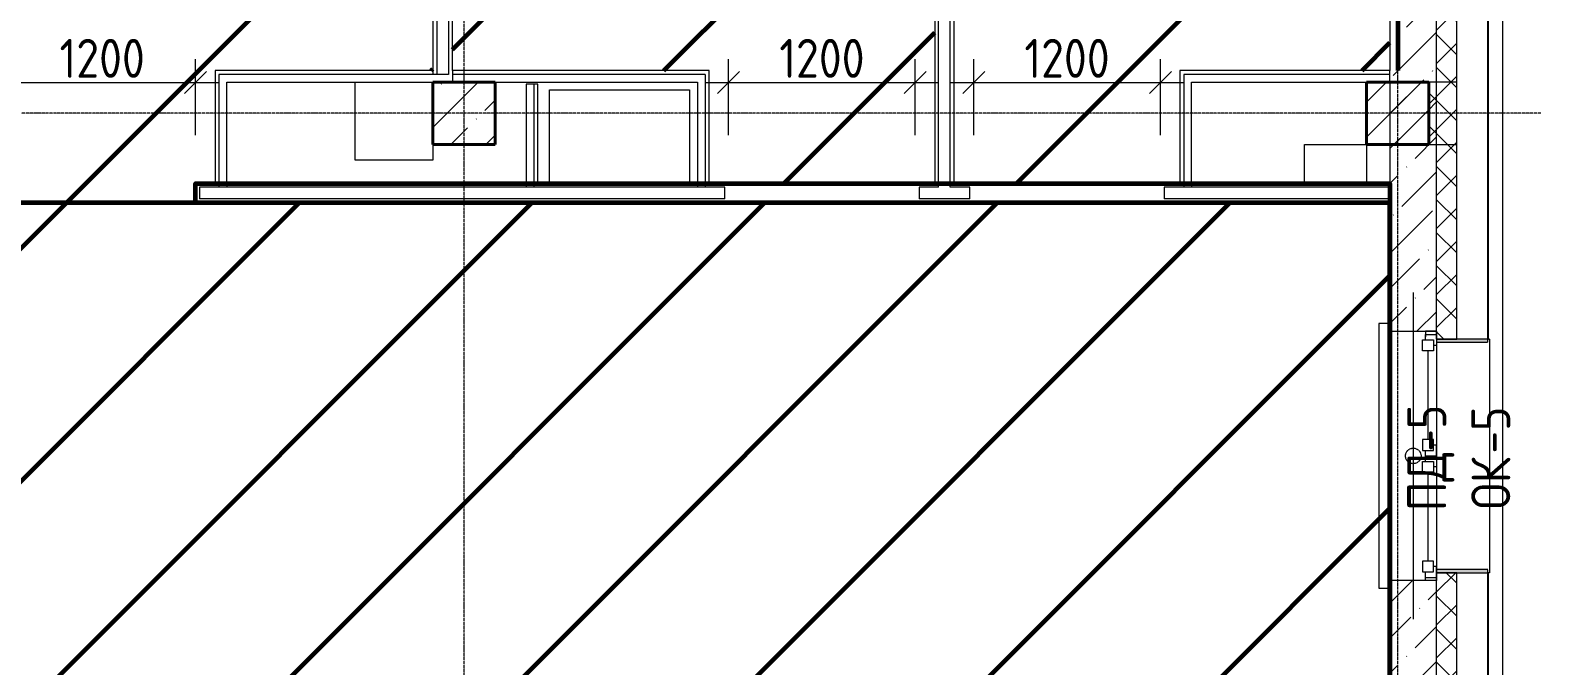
# Model space of a CAD drawing. Header units: millimetres. Extents: x -56773 to 323062, y -262288 to 76460.
# Drawn here: x 52822 to 62529, y -250456 to -246375 of the extents above; entities that cross this region are included whole.
import ezdxf

# ---------------------------------------------------------------- set-up
doc = ezdxf.new("R2010")
doc.units = ezdxf.units.MM
doc.linetypes.add('ADSK_Линия сетки', pattern=[25, 20, -2.5, 0, -2.5])
doc.linetypes.add('ADSK_Невидимые', pattern=[5, 3, -2])
for name, color, linetype, lineweight in [('1.1)Стяжка керамзит  2 этаж', 5, 'Continuous', 60), ('3.1 Штукатурка внешн стен', 5, 'Continuous', 60), ('_ Окна', 7, 'Continuous', 18), ('Марки окон', 7, 'Continuous', 20), ('Несущие колонны', 7, 'Continuous', 18), ('Обобщенные модели', 7, 'ADSK_Невидимые', 18), ('Окна', 7, 'Continuous', 9), ('Оси', 7, 'Continuous', 9), ('Панели витража', 7, 'Continuous', 9), ('Перекрытие', 7, 'Continuous', 18), ('Размеры', 7, 'Continuous', 9), ('Стены внутренние', 7, 'Continuous', 18), ('Стены наружные', 7, 'Continuous', 18), ('Стены несущие', 7, 'Continuous', 30), ('Стены отделка', 7, 'Continuous', 30), ('Стены штриховка', 7, 'Continuous', 9)]:
    doc.layers.add(name, color=color, linetype=linetype, lineweight=lineweight)
doc.styles.add('GOST Common_2', font='', dxfattribs={"width": 0.9, "height": 250})
doc.styles.get('GOST Common_2').set_extended_font_data('GOST Common')
doc.dimstyles.new('ADSK_Основной_2_5_мм', dxfattribs={"dimscale": 304.8, "dimtxt": 251.428749, "dimasz": 0.463911, "dimexe": 0.492126, "dimexo": 0.984252, "dimgap": 0.098425, "dimtad": 1, "dimrnd": 0.01, "dimdsep": 46, "dimtxsty": 'GOST Common_2', "dimblk1": 'OBLIQUE', "dimblk2": 'OBLIQUE', "dimsah": 1, "dimcen": 0.09, "dimdle": 0.492126, "dimazin": 2, "dimtfac": 1, "dimtdec": 4, "dimtix": 1, "dimtmove": 0, "dimatfit": 3, "dimfxl": 1, "dimtvp": 1, "dimtolj": 1, "dimtzin": 0, "dimlwd": 20, "dimlwe": 20, "dimarcsym": 2})
pattern_1 = [(45, (9.36, -250313.7), (-224.5064, 224.5064), []), (45, (233.87, -250313.7), (-224.5064, 224.5064), [396.875, -79.375, 3.353, -76.022])]
pattern_2 = [(45, (9.36, -250313.7), (-106.066, 106.066), []), (135, (9.36, -250313.7), (-106.066, -106.066), [])]

# ---------------------------------------------------------------- blocks, each defined once
blk = doc.blocks.new('ADSK_КолоннаЖБ_Прямоугольная - 400x400 мм-1807143-Маркировочный 5-й')
at = {"layer": 'Несущие колонны', "lineweight": 40}
for p, q in [((-200, 200), (200, 200)), ((-200, -200), (-200, 200)), ((200, 200), (200, -200)), ((200, -200), (-200, -200))]:
    blk.add_line(p, q, dxfattribs=at)
blk = doc.blocks.new('ОКНО L03 _2СТ_RS - ОК-5_1600х2000h-3556615-Маркировочный 5-й')
at = {"layer": '_ Окна'}
for p, q in [((-838.1, 149), (-838.1, 79)), ((-838.1, 149), (-833.1, 149)), ((-818.1, 149), (-748.1, 149)), ((-818.1, 79), (-818.1, 149)), ((-783.1, 59), (-783.1, 129)), ((-783.1, 129), (-713.1, 129)), ((-748.1, 149), (-748.1, 129)), ((-713.1, 129), (-713.1, 59)), ((-143.1, 129), (-143.1, 59)), ((-73.1, 129), (-143.1, 129)), ((-108.1, 149), (-108.1, 129)), ((-38.1, 149), (-108.1, 149)), ((-73.1, 59), (-73.1, 129)), ((-38.1, 79), (-38.1, 149)), ((-38.1, 149), (31.9, 149)), ((-38.1, 79), (-38.1, 149)), ((-3.1, 59), (-3.1, 129)), ((-3.1, 129), (66.9, 129)), ((31.9, 149), (31.9, 129)), ((66.9, 129), (66.9, 59)), ((636.9, 129), (636.9, 59)), ((706.9, 129), (636.9, 129)), ((671.9, 149), (671.9, 129)), ((741.9, 149), (671.9, 149)), ((706.9, 59), (706.9, 129)), ((741.9, 79), (741.9, 149)), ((761.9, 149), (756.9, 149)), ((761.9, 149), (761.9, 79)), ((-838.1, 79), (-803.1, 79)), ((-783.1, 79), (-818.1, 79)), ((-713.1, 59), (-783.1, 59)), ((-713.1, 94), (-143.1, 94)), ((-143.1, 59), (-73.1, 59)), ((-38.1, 79), (-73.1, 79)), ((-3.1, 79), (-38.1, 79)), ((66.9, 59), (-3.1, 59)), ((66.9, 94), (636.9, 94)), ((636.9, 59), (706.9, 59)), ((741.9, 79), (706.9, 79)), ((761.9, 79), (726.9, 79))]:
    blk.add_line(p, q, dxfattribs=at)
blk = doc.blocks.new('Подоконник_ - ПД-5-3556619-Маркировочный 5-й')
at = {"layer": 'Окна'}
for p, q in [((-850, -229), (-850, -300)), ((850, -300), (850, -229)), ((-850, -300), (850, -300))]:
    blk.add_line(p, q, dxfattribs=at)
blk = doc.blocks.new('Отлив_ - ОЦC-V2-Маркировочный 5-й')
at = {"layer": 'Окна'}
for p, q in [((-750, 341), (-750, 333.5)), ((-750, 341), (750, 341)), ((-750, 341), (750, 341)), ((750, 341), (750, 333.5)), ((-730, 0), (730, 0))]:
    blk.add_line(p, q, dxfattribs=at)
blk = doc.blocks.new('Обобщенные модели 8 - Обобщенные модели 8-1216082-Маркировочный 5-й')
at = {"layer": 'Обобщенные модели'}
h = blk.add_hatch(color=256, dxfattribs=at)
h.paths.add_polyline_path([(62179, 455), (62179, 475), (61849, 475), (61849, 455)])
h.paths.add_polyline_path([(61849, 1935), (62179, 1935), (62179, 1955), (61849, 1955)])
for p, q in [((62179, 1955), (61849, 1955)), ((61849, 1955), (61849, 1935)), ((62179, 1935), (62179, 1955)), ((61849, 1935), (62179, 1935)), ((62179, 475), (61849, 475)), ((61849, 475), (61849, 455)), ((61849, 455), (62179, 455)), ((62179, 455), (62179, 475))]:
    blk.add_line(p, q, dxfattribs=at)
blk = doc.blocks.new('Системная панель - 1_Алюминиевая панель RAL 1013-1333527-Маркировочный 5-й')
at = {"layer": 'Панели витража', "lineweight": 18}
for p, q in [((950, 2.5), (-950, 2.5)), ((-950, 2.5), (-950, -2.5)), ((950, -2.5), (950, 2.5)), ((-950, -2.5), (950, -2.5))]:
    blk.add_line(p, q, dxfattribs=at)
blk = doc.blocks.new('Системная панель - 1_Алюминиевая панель гладкая RAL 1013-1334900-Маркировочный 5-й')
at = {"layer": 'Панели витража', "lineweight": 18}
for p, q in [((100, 2.5), (-100, 2.5)), ((-100, 2.5), (-100, -2.5)), ((100, -2.5), (100, 2.5)), ((-100, -2.5), (100, -2.5))]:
    blk.add_line(p, q, dxfattribs=at)
blk = doc.blocks.new('Обобщенные модели 13 - Обобщенные модели 1-3016844-Маркировочный 5-й')
at = {"layer": 'Обобщенные модели'}
blk.add_line((62272.5, 9673.7), (62272.5, -7279.9), dxfattribs=at)
blk = doc.blocks.new('BS_Перемычка металлическая - BS_Перемычка металлическая-3881251-Маркировочный 5-й')
at = {"layer": 'Обобщенные модели', "linetype": 'ADSK_Невидимые', "lineweight": 18}
blk.add_line((-1050, 0), (1050, 0), dxfattribs=at)
blk.add_circle((0, 0), 50, dxfattribs=at)
blk = doc.blocks.new('_Oblique')
at = {"color": 0, "linetype": 'ByBlock', "lineweight": -2}
blk.add_line((-0.5, -0.5), (0.5, 0.5), dxfattribs=at)
blk = doc.blocks.new('*D6875')
at = {"layer": 'Defpoints', "color": 0, "transparency": 16777216}
for p in [(58509.4, -246710.6), (57309.4, -247348.7), (58509.4, -247348.7)]:
    blk.add_point(p, dxfattribs=at)
at = {"layer": 'Размеры', "color": 0, "lineweight": 20, "transparency": 16777216}
for p, q in [((57309.4, -247048.7), (57309.4, -246560.6)), ((58509.4, -247048.7), (58509.4, -246560.6)), ((57159.4, -246710.6), (58659.4, -246710.6))]:
    blk.add_line(p, q, dxfattribs=at)
at = {"layer": 'Размеры', "color": 0, "lineweight": 20, "transparency": 16777216, "xscale": 141.4, "yscale": 141.4, "zscale": 141.4, "rotation": 180}
blk.add_blockref('_Oblique', (57309.4, -246710.6), dxfattribs=at)
at = {"layer": 'Размеры', "color": 0, "lineweight": 20, "transparency": 16777216, "xscale": 141.4, "yscale": 141.4, "zscale": 141.4}
blk.add_blockref('_Oblique', (58509.4, -246710.6), dxfattribs=at)
at = {"layer": 'Размеры', "color": 0, "lineweight": 9, "transparency": 16777216, "insert": (57909.4, -246555.6), "char_height": 250, "width": 700.591, "attachment_point": 5, "style": 'GOST Common_2'}
blk.add_mtext('\\A1;1200', dxfattribs=at)
blk = doc.blocks.new('*D6876')
at = {"layer": 'Defpoints', "color": 0, "transparency": 16777216}
for p in [(60084.4, -246710.6), (58884.4, -247348.7), (60084.4, -247348.7)]:
    blk.add_point(p, dxfattribs=at)
at = {"layer": 'Размеры', "color": 0, "lineweight": 20, "transparency": 16777216}
for p, q in [((58884.4, -247048.7), (58884.4, -246560.6)), ((60084.4, -247048.7), (60084.4, -246560.6)), ((58734.4, -246710.6), (60234.4, -246710.6))]:
    blk.add_line(p, q, dxfattribs=at)
at = {"layer": 'Размеры', "color": 0, "lineweight": 20, "transparency": 16777216, "xscale": 141.4, "yscale": 141.4, "zscale": 141.4, "rotation": 180}
blk.add_blockref('_Oblique', (58884.4, -246710.6), dxfattribs=at)
at = {"layer": 'Размеры', "color": 0, "lineweight": 20, "transparency": 16777216, "xscale": 141.4, "yscale": 141.4, "zscale": 141.4}
blk.add_blockref('_Oblique', (60084.4, -246710.6), dxfattribs=at)
at = {"layer": 'Размеры', "color": 0, "lineweight": 9, "transparency": 16777216, "insert": (59484.4, -246555.6), "char_height": 250, "width": 700.591, "attachment_point": 5, "style": 'GOST Common_2'}
blk.add_mtext('\\A1;1200', dxfattribs=at)
blk = doc.blocks.new('*D6877')
at = {"layer": 'Defpoints', "color": 0, "transparency": 16777216}
for p in [(53884.4, -246710.6), (52684.4, -247348.7), (53884.4, -247348.7)]:
    blk.add_point(p, dxfattribs=at)
at = {"layer": 'Размеры', "color": 0, "lineweight": 20, "transparency": 16777216}
for p, q in [((52684.4, -247048.7), (52684.4, -246560.6)), ((53884.4, -247048.7), (53884.4, -246560.6)), ((52534.4, -246710.6), (54034.4, -246710.6))]:
    blk.add_line(p, q, dxfattribs=at)
at = {"layer": 'Размеры', "color": 0, "lineweight": 20, "transparency": 16777216, "xscale": 141.4, "yscale": 141.4, "zscale": 141.4, "rotation": 180}
blk.add_blockref('_Oblique', (52684.4, -246710.6), dxfattribs=at)
at = {"layer": 'Размеры', "color": 0, "lineweight": 20, "transparency": 16777216, "xscale": 141.4, "yscale": 141.4, "zscale": 141.4}
blk.add_blockref('_Oblique', (53884.4, -246710.6), dxfattribs=at)
at = {"layer": 'Размеры', "color": 0, "lineweight": 9, "transparency": 16777216, "insert": (53284.4, -246555.6), "char_height": 250, "width": 700.591, "attachment_point": 5, "style": 'GOST Common_2'}
blk.add_mtext('\\A1;1200', dxfattribs=at)

msp = doc.modelspace()

# ---------------------------------------------------------------- hatches: boundary and pattern name
at = {"layer": '1.1)Стяжка керамзит  2 этаж', "transparency": 33554687}
h = msp.add_hatch(dxfattribs=at)
h.set_pattern_fill('ANSI31', color=5, scale=333)
h.paths.add_polyline_path([(55409.3615, -240958.7359), (54859.3615, -240958.7359), (54859.3615, -241029.7359), (53159.3615, -241029.7359), (53159.3615, -240958.7359), (52559.3615, -240958.7359), (52534.3615, -240958.7359), (52534.3615, -242123.7359), (52459.3615, -242123.7359), (52459.3615, -240958.7359), (52434.3615, -240958.7359), (52059.3615, -240958.7359), (52059.3615, -241029.7359), (50359.3615, -241029.7359), (50359.3615, -240958.7359), (49709.3615, -240958.7359), (49709.3615, -244333.7359), (49709.3615, -246308.7359), (50234.3615, -246308.7359), (50234.3615, -247358.7359), (52359.3615, -247358.7359), (52359.3615, -246041.2359), (52559.3615, -246041.2359), (52559.3615, -247358.7359), (52684.3615, -247358.7359), (52684.3615, -247483.7359), (53884.3615, -247483.7359), (53884.3615, -247358.7359), (54009.3615, -247358.7359), (54009.3615, -246633.7359), (55409.3615, -246633.7359)])
h.paths.add_polyline_path([(52434.3615, -243148.7359), (52559.3615, -243148.7359), (52559.3615, -244333.7359), (52434.3615, -244333.7359)], flags=16)
h.paths.add_polyline_path([(52459.3615, -243173.7359), (52534.3615, -243173.7359), (52534.3615, -244308.7359), (52459.3615, -244308.7359)], flags=0)
h = msp.add_hatch(dxfattribs=at)
h.set_pattern_fill('ANSI31', color=5, scale=333)
h.paths.add_polyline_path([(58634.3615, -240958.7359), (58059.3615, -240958.7359), (58059.3615, -241029.7359), (56359.3615, -241029.7359), (56359.3615, -240958.7359), (55809.3615, -240958.7359), (55809.3615, -241108.7359), (55534.3615, -241108.7359), (55534.3615, -246633.7359), (57184.3615, -246633.7359), (57184.3615, -247358.7359), (58634.3615, -247358.7359)])
h = msp.add_hatch(dxfattribs=at)
h.set_pattern_fill('ANSI31', color=5, scale=333)
h.paths.add_polyline_path([(61559.3615, -241108.7359), (61409.3615, -241108.7359), (61409.3615, -240958.7359), (60859.3615, -240958.7359), (60859.3615, -241029.7359), (59159.3615, -241029.7359), (59159.3615, -240958.7359), (58759.3615, -240958.7359), (58759.3615, -247358.7359), (60209.3615, -247358.7359), (60209.3615, -246633.7359), (61559.3615, -246633.7359), (61559.3615, -246158.7359), (61488.3615, -246158.7359), (61488.3615, -244458.7359), (61559.3615, -244458.7359)])
h = msp.add_hatch(dxfattribs=at)
h.set_pattern_fill('ANSI31', color=5, scale=333)
h.paths.add_polyline_path([(8929.3615, -250733.7359), (61559.3615, -250733.7359), (61559.3615, -247483.7359), (8929.3615, -247483.7359)])
at = {"layer": 'Несущие колонны', "lineweight": 9}
h = msp.add_hatch(dxfattribs=at)
h.set_pattern_fill('FP_1', color=256, style=0, pattern_type=2)
h.set_pattern_definition(pattern_1)
h.paths.add_polyline_path([(55685.0249, -247108.7359), (55809.3615, -247108.7359), (55809.3615, -246708.7359), (55409.3615, -246708.7359), (55409.3615, -247108.7359)])
h = msp.add_hatch(dxfattribs=at)
h.set_pattern_fill('FP_1', color=256, style=0, pattern_type=2)
h.set_pattern_definition(pattern_1)
h.paths.add_polyline_path([(61460.6791, -247108.7359), (61809.3615, -247108.7359), (61809.3615, -246708.7359), (61409.3615, -246708.7359), (61409.3615, -247108.7359)])
at = {"layer": 'Стены внутренние', "lineweight": 9}
h = msp.add_hatch(dxfattribs=at)
h.set_pattern_fill('FP_2', color=256, style=0, pattern_type=2)
h.set_pattern_definition([(45, (9.36, -250313.7), (84.18955, 308.69595), [396.875, -79.375, 3.353, -76.022])])
h.paths.add_polyline_path([(61859.3615, -257558.7359), (61858.3615, -253708.7359), (61559.3615, -253708.7359), (61559.3615, -257108.7359), (61809.3615, -257108.7359), (61809.3615, -257508.7359), (61559.3615, -257508.7359), (61559.3615, -257558.7359), (61821.6575, -257558.7359)])
h.paths.add_polyline_path([(61859.3615, -252158.7359), (61858.3615, -249908.7359), (61559.3615, -249908.7359), (61559.3615, -251108.7359), (61809.3615, -251108.7359), (61809.3615, -251508.7359), (61559.3615, -251508.7359), (61559.3615, -252108.7359), (61858.3615, -252108.7359), (61858.3615, -252158.7359)])
h.paths.add_polyline_path([(61859.3615, -248358.7359), (61858.3615, -246108.7359), (61559.3615, -246108.7359), (61559.3615, -248308.7359), (61858.3615, -248308.7359), (61858.3615, -248358.7359)])
h.paths.add_polyline_path([(61859.3615, -244558.7359), (61859.3615, -240958.7359), (61809.3615, -240958.7359), (61809.3615, -241108.7359), (61559.3615, -241108.7359), (61559.3615, -244508.7359), (61858.3615, -244508.7359), (61858.3615, -244558.7359)])
at = {"layer": 'Стены наружные', "lineweight": 9}
h = msp.add_hatch(dxfattribs=at)
h.set_pattern_fill('FP_4', color=256, style=0, pattern_type=2)
h.set_pattern_definition(pattern_2)
h.paths.add_polyline_path([(61989.3615, -257558.7359), (61989.3615, -253658.7359), (61859.3615, -253658.7359), (61859.3615, -257558.7359)])
h.paths.add_polyline_path([(61989.3615, -252158.7359), (61989.3615, -249858.7359), (61859.3615, -249858.7359), (61859.3615, -252158.7359)])
h.paths.add_polyline_path([(61989.3615, -248358.7359), (61989.3615, -246058.7359), (61859.3615, -246058.7359), (61859.3615, -248358.7359)])
h.paths.add_polyline_path([(61989.3615, -244558.7359), (61989.3615, -240658.7359), (61859.3615, -240658.7359), (61859.3615, -244558.7359)])
h = msp.add_hatch(dxfattribs=at)
h.set_pattern_fill('FP_4', color=256, style=0, pattern_type=2)
h.set_pattern_definition(pattern_2)
h.paths.add_polyline_path([(61809.3615, -247108.7359), (61989.3615, -247108.7359), (61989.3615, -246708.7359), (61809.3615, -246708.7359)])

# ---------------------------------------------------------------- linework, layer by layer
at = {"layer": '1.1)Стяжка керамзит  2 этаж'}
for points in [[(61559.3615, -247483.7359), (53884.3615, -247483.7359), (53884.3615, -247358.7359), (61559.3615, -247358.7359)], [(8929.3615, -250733.7359), (61559.3615, -250733.7359), (61559.3615, -247483.7359), (8929.3615, -247483.7359)]]:
    msp.add_lwpolyline(points, close=True, dxfattribs=at)
at = {"layer": '3.1 Штукатурка внешн стен'}
for points in [[(49709.3615, -240958.7359), (61609.3615, -240958.7359), (61609.3615, -246633.7359)], [(61559.3615, -247483.7359), (61559.3615, -257308.7359), (-3140.6385, -257308.7359)]]:
    msp.add_lwpolyline(points, dxfattribs=at)
at = {"layer": 'Несущие колонны', "lineweight": 9}
for p, q in [((55809.3615, -246708.7359), (55409.3615, -246708.7359)), ((55409.3615, -246708.7359), (55409.3615, -247108.7359)), ((55809.3615, -247108.7359), (55809.3615, -246708.7359)), ((61809.3615, -246708.7359), (61409.3615, -246708.7359)), ((61409.3615, -246708.7359), (61409.3615, -247108.7359)), ((61809.3615, -247108.7359), (61809.3615, -246708.7359)), ((55409.3615, -247108.7359), (55809.3615, -247108.7359)), ((61409.3615, -247108.7359), (61809.3615, -247108.7359))]:
    msp.add_line(p, q, dxfattribs=at)
at = {"layer": 'Оси', "color": 253, "linetype": 'ADSK_Линия сетки', "lineweight": 5, "true_color": 0xaaaaaa}
for p, q in [((55609.3615, -261287.5872), (55609.3615, -240286.2598)), ((61609.3615, -261287.5872), (61609.3615, -240286.2598)), ((62528.5982, -246908.7359), (-25230.7352, -246908.7359))]:
    msp.add_line(p, q, dxfattribs=at)
at = {"layer": 'Перекрытие'}
for p, q in [((54909.3615, -247208.7359), (54909.3615, -246708.7359)), ((56159.3615, -247358.7359), (56159.3615, -246758.7359)), ((56159.3615, -246758.7359), (57059.3615, -246758.7359)), ((57059.3615, -246758.7359), (57059.3615, -247358.7359)), ((55409.3615, -247108.7359), (55409.3615, -247208.7359)), ((61009.3615, -247358.7359), (61009.3615, -247108.7359)), ((61009.3615, -247108.7359), (61409.3615, -247108.7359)), ((61409.3615, -247108.7359), (61409.3615, -247358.7359)), ((55409.3615, -247208.7359), (54909.3615, -247208.7359))]:
    msp.add_line(p, q, dxfattribs=at)
at = {"layer": 'Стены несущие', "lineweight": 9}
for p, q in [((55409.3615, -240958.7359), (55409.3615, -246633.7359)), ((55534.3615, -246633.7359), (55534.3615, -240958.7359)), ((58634.3615, -240958.7359), (58634.3615, -247358.7359)), ((58759.3615, -247358.7359), (58759.3615, -240958.7359)), ((61559.3615, -246108.7359), (61559.3615, -246633.7359)), ((54084.3615, -247358.7359), (54084.3615, -246708.7359)), ((54084.3615, -246708.7359), (57109.3615, -246708.7359)), ((55534.3615, -246658.7359), (55534.3615, -246708.7359)), ((56009.3615, -246721.2359), (56009.3615, -247358.7359)), ((56059.3615, -246721.2359), (56009.3615, -246721.2359)), ((57109.3615, -246708.7359), (57109.3615, -247358.7359)), ((60284.3615, -246708.7359), (61559.3615, -246708.7359)), ((60284.3615, -247358.7359), (60284.3615, -246708.7359)), ((61559.3615, -246708.7359), (61559.3615, -247358.7359)), ((54009.3615, -247358.7359), (53884.3615, -247358.7359)), ((56009.3615, -247358.7359), (54084.3615, -247358.7359)), ((57109.3615, -247358.7359), (56084.3615, -247358.7359)), ((57309.3615, -247358.7359), (57184.3615, -247358.7359)), ((58634.3615, -247358.7359), (58509.3615, -247358.7359)), ((58884.3615, -247358.7359), (58759.3615, -247358.7359)), ((60209.3615, -247358.7359), (60084.3615, -247358.7359)), ((61559.3615, -247358.7359), (60284.3615, -247358.7359)), ((53884.3615, -247483.7359), (57309.3615, -247483.7359)), ((58509.3615, -247483.7359), (58884.3615, -247483.7359)), ((60084.3615, -247483.7359), (61559.3615, -247483.7359)), ((61559.3615, -247483.7359), (61559.3615, -248308.7359)), ((61559.3615, -248308.7359), (61858.3615, -248308.7359)), ((61858.3615, -248308.7359), (61858.3615, -248358.7359)), ((61858.3615, -248358.7359), (61859.3615, -248358.7359)), ((61559.3615, -249908.7359), (61559.3615, -250733.7359)), ((61858.3615, -249908.7359), (61559.3615, -249908.7359)), ((61859.3615, -249858.7359), (61858.3615, -249858.7359)), ((61858.3615, -249858.7359), (61858.3615, -249908.7359))]:
    msp.add_line(p, q, dxfattribs=at)
at = {"layer": 'Стены отделка', "lineweight": 9}
for p, q in [((61989.3615, -248358.7359), (61989.3615, -246058.7359)), ((55409.3615, -246633.7359), (54009.3615, -246633.7359)), ((54009.3615, -246633.7359), (54009.3615, -247358.7359)), ((57184.3615, -246633.7359), (55534.3615, -246633.7359)), ((55534.3615, -246633.7359), (55534.3615, -246658.7359)), ((57184.3615, -247358.7359), (57184.3615, -246633.7359)), ((61559.3615, -246633.7359), (60209.3615, -246633.7359)), ((60209.3615, -246633.7359), (60209.3615, -247358.7359)), ((56084.3615, -246721.2359), (56059.3615, -246721.2359)), ((56084.3615, -247358.7359), (56084.3615, -246721.2359)), ((61809.3615, -246708.7359), (61809.3615, -247108.7359)), ((61989.3615, -246708.7359), (61809.3615, -246708.7359)), ((61809.3615, -247108.7359), (61989.3615, -247108.7359)), ((61859.3615, -248358.7359), (61989.3615, -248358.7359)), ((61989.3615, -249858.7359), (61859.3615, -249858.7359)), ((61989.3615, -252158.7359), (61989.3615, -249858.7359))]:
    msp.add_line(p, q, dxfattribs=at)
at = {"layer": 'Стены штриховка', "lineweight": 9}
for p, q in [((55434.3615, -240958.7359), (55434.3615, -246658.7359)), ((55509.3615, -240958.7359), (55509.3615, -246658.7359)), ((58659.3615, -247383.7359), (58659.3615, -240958.7359)), ((58734.3615, -247383.7359), (58734.3615, -240958.7359)), ((61859.3615, -248358.7359), (61859.3615, -246058.7359)), ((55409.3615, -246633.7359), (55409.3615, -246658.7359)), ((61559.3615, -246708.7359), (61559.3615, -246633.7359)), ((55509.3615, -246658.7359), (54034.3615, -246658.7359)), ((54034.3615, -246658.7359), (54034.3615, -247383.7359)), ((57159.3615, -246658.7359), (55534.3615, -246658.7359)), ((56059.3615, -247383.7359), (56059.3615, -246721.2359)), ((57159.3615, -246658.7359), (57159.3615, -247383.7359)), ((61559.3615, -246658.7359), (60234.3615, -246658.7359)), ((60234.3615, -246658.7359), (60234.3615, -247383.7359)), ((57284.3615, -247383.7359), (53909.3615, -247383.7359)), ((53909.3615, -247383.7359), (53909.3615, -247458.7359)), ((54009.3615, -247358.7359), (54034.3615, -247358.7359)), ((54084.3615, -247358.7359), (54084.3615, -247383.7359)), ((56009.3615, -247358.7359), (56009.3615, -247383.7359)), ((56059.3615, -247358.7359), (56084.3615, -247358.7359)), ((57109.3615, -247358.7359), (57109.3615, -247383.7359)), ((57159.3615, -247358.7359), (57184.3615, -247358.7359)), ((57284.3615, -247458.7359), (57284.3615, -247383.7359)), ((58659.3615, -247383.7359), (58534.3615, -247383.7359)), ((58534.3615, -247383.7359), (58534.3615, -247458.7359)), ((58859.3615, -247383.7359), (58734.3615, -247383.7359)), ((58859.3615, -247458.7359), (58859.3615, -247383.7359)), ((60109.3615, -247383.7359), (60109.3615, -247458.7359)), ((61559.3615, -247383.7359), (60109.3615, -247383.7359)), ((60209.3615, -247358.7359), (60234.3615, -247358.7359)), ((60284.3615, -247358.7359), (60284.3615, -247383.7359)), ((61559.3615, -247483.7359), (61559.3615, -247358.7359)), ((57284.3615, -247458.7359), (53909.3615, -247458.7359)), ((58859.3615, -247458.7359), (58534.3615, -247458.7359)), ((61559.3615, -247458.7359), (60109.3615, -247458.7359)), ((61859.3615, -252158.7359), (61859.3615, -249858.7359))]:
    msp.add_line(p, q, dxfattribs=at)

# ---------------------------------------------------------------- block references
at = {"layer": 'Несущие колонны', "lineweight": 40, "rotation": 89.9999999999999}
for p in [(55609.3615, -246908.7359), (61609.3615, -246908.7359)]:
    msp.add_blockref('ADSK_КолоннаЖБ_Прямоугольная - 400x400 мм-1807143-Маркировочный 5-й', p, dxfattribs=at)
at = {"layer": 'Обобщенные модели'}
for name in ['Обобщенные модели 13 - Обобщенные модели 1-3016844-Маркировочный 5-й', 'Обобщенные модели 8 - Обобщенные модели 8-1216082-Маркировочный 5-й']:
    msp.add_blockref(name, (9.3615, -250313.7049), dxfattribs=at)
at = {"layer": 'Обобщенные модели', "linetype": 'ADSK_Невидимые', "lineweight": 18, "rotation": 269.9999999999995}
msp.add_blockref('BS_Перемычка металлическая - BS_Перемычка металлическая-3881251-Маркировочный 5-й', (61709.3615, -249108.7359), dxfattribs=at)
at = {"layer": 'Окна', "color": 7, "true_color": 0xffffff, "rotation": 269.9999999999997}
msp.add_blockref('Подоконник_ - ПД-5-3556619-Маркировочный 5-й', (61788.3615, -249108.7359), dxfattribs=at)
at = {"layer": 'Окна', "rotation": 269.9999999999997}
for name, p in [('ОКНО L03 _2СТ_RS - ОК-5_1600х2000h-3556615-Маркировочный 5-й', (61709.3615, -249146.8359)), ('Отлив_ - ОЦC-V2-Маркировочный 5-й', (61858.3615, -249108.7359))]:
    msp.add_blockref(name, p, dxfattribs=at)
at = {"layer": 'Панели витража', "rotation": 89.99999999999973}
for name, p in [('Системная панель - 1_Алюминиевая панель RAL 1013-1333527-Маркировочный 5-й', (62189.3615, -247208.7359)), ('Системная панель - 1_Алюминиевая панель гладкая RAL 1013-1334900-Маркировочный 5-й', (62189.3615, -248258.7359)), ('Системная панель - 1_Алюминиевая панель гладкая RAL 1013-1334900-Маркировочный 5-й', (62189.3615, -249958.7359)), ('Системная панель - 1_Алюминиевая панель RAL 1013-1333527-Маркировочный 5-й', (62189.3615, -251008.7359))]:
    msp.add_blockref(name, p, dxfattribs=at)

# ---------------------------------------------------------------- texts
at = {"layer": 'Марки окон', "lineweight": 5, "char_height": 250, "attachment_point": 1, "rotation": 90, "style": 'GOST Common_2'}
for s, insert, width in [('-5', (61671.3484, -249082.3433), 389.620125), ('-5', (62082.3484, -249094.4558), 389.620125), ('ПД', (61671.3484, -249463.3433), 461.772), ('ОК', (62082.3484, -249451.6433), 432.91125)]:
    msp.add_mtext(s, dxfattribs=dict(at, insert=insert, width=width))

# ---------------------------------------------------------------- dimensions: what is measured, and where the dimension line sits
at = {"layer": 'Размеры', "lineweight": 9}
for base, p1, p2, picture, middle in [((53884.3615, -246710.641), (52684.3615, -247348.7359), (53884.3615, -247348.7359), '*D6877', (53284.3615, -246555.641)), ((58509.3615, -246710.641), (57309.3615, -247348.7359), (58509.3615, -247348.7359), '*D6875', (57909.3615, -246555.641)), ((60084.3615, -246710.641), (58884.3615, -247348.7359), (60084.3615, -247348.7359), '*D6876', (59484.3615, -246555.641))]:
    dim = msp.add_linear_dim(base=base, p1=p1, p2=p2, dimstyle='ADSK_Основной_2_5_мм', override={"dimpost": '<>', "dimfxl": 1200}, dxfattribs=at)
    dim.commit()
    dim.dimension.update_dxf_attribs({"geometry": picture, "text_midpoint": middle})

doc.saveas('drawing.dxf')
